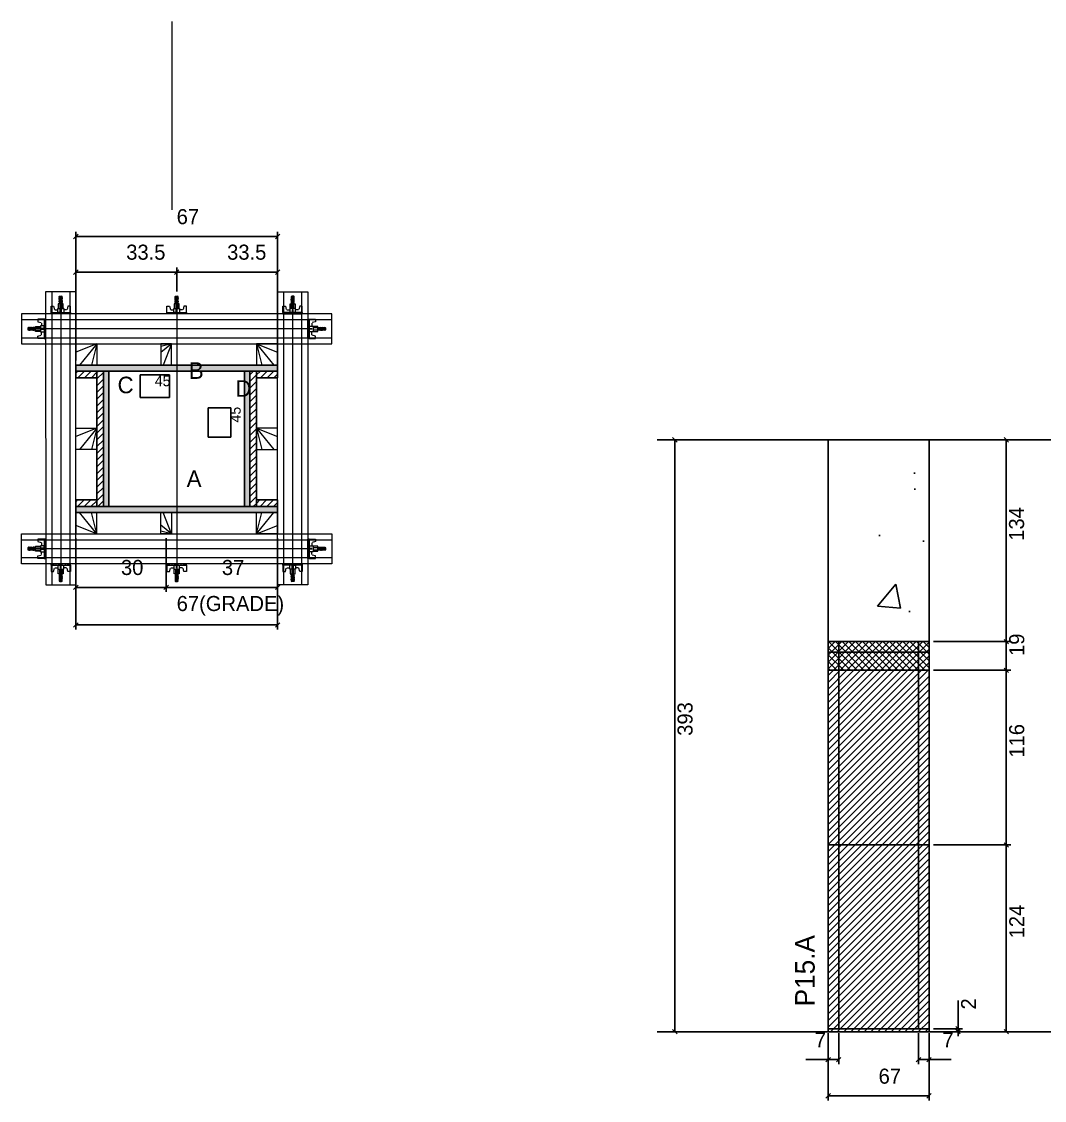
# Model space of a CAD drawing. Header units: metres. Extents: x 6321 to 7645, y 10912 to 11628.
# Drawn here: x 6321 to 7000, y 10912 to 11628 of the extents above; entities that cross this region are included whole.
import ezdxf

# ---------------------------------------------------------------- set-up
doc = ezdxf.new("R2010")
doc.units = ezdxf.units.M
for name, color, linetype in [('CHAPA', 7, 'Continuous'), ('COTA', 7, 'Continuous'), ('Hachura', 7, 'Continuous'), ('Madeira', 7, 'Continuous'), ('Nível', 7, 'Continuous'), ('Painéis', 7, 'Continuous'), ('Perfil Metálico', 7, 'Continuous'), ('SARR_2.2x7', 7, 'Continuous'), ('SARRAFO', 7, 'Continuous'), ('Texto Seção', 7, 'Continuous'), ('TEXTO_GERAL', 7, 'Continuous')]:
    doc.layers.add(name, color=color, linetype=linetype)

msp = doc.modelspace()

# ---------------------------------------------------------------- hatches: boundary and pattern name
at = {"layer": 'COTA'}
h = msp.add_hatch(dxfattribs=at)
h.set_pattern_fill('AR-CONC')
h.paths.add_polyline_path([(6856.24, 11350.23), (6856.24, 11216.23), (6923.24, 11216.23), (6923.24, 11350.23), (6856.24, 11350.23)])
at = {"layer": 'Hachura'}
h = msp.add_hatch(color=7, dxfattribs=at)
h.dxf.hatch_style = 1
h.paths.add_polyline_path([(6356.67, 11395.9), (6356.67, 11399.9), (6490.67, 11399.9), (6490.67, 11395.9), (6356.67, 11395.9)])
h = msp.add_hatch(color=7, dxfattribs=at)
h.dxf.hatch_style = 1
h.paths.add_polyline_path([(6356.67, 11395.9), (6356.67, 11399.9), (6490.67, 11399.9), (6490.67, 11395.9), (6356.67, 11395.9)])
h = msp.add_hatch(dxfattribs=at)
h.set_pattern_fill('ANSI31')
h.paths.add_polyline_path([(6370.67, 11395.9), (6370.67, 11391.5), (6356.67, 11391.5), (6356.67, 11395.9), (6370.67, 11395.9)])
h = msp.add_hatch(dxfattribs=at)
h.set_pattern_fill('ANSI31')
h.paths.add_polyline_path([(6370.66, 11305.9), (6375.06, 11305.9), (6375.07, 11395.9), (6370.67, 11395.9), (6370.66, 11305.9)])
h = msp.add_hatch(color=7, dxfattribs=at)
h.dxf.hatch_style = 1
h.paths.add_polyline_path([(6378.67, 11395.9), (6375.07, 11395.9), (6375.07, 11305.9), (6378.67, 11305.9), (6378.67, 11395.9)])
h = msp.add_hatch(color=7, dxfattribs=at)
h.dxf.hatch_style = 1
h.paths.add_polyline_path([(6378.67, 11395.9), (6375.07, 11395.9), (6375.07, 11305.9), (6378.67, 11305.9), (6378.67, 11395.9)])
h = msp.add_hatch(color=7, dxfattribs=at)
h.dxf.hatch_style = 1
h.paths.add_polyline_path([(6472.27, 11395.9), (6468.67, 11395.9), (6468.67, 11305.9), (6472.27, 11305.9), (6472.27, 11395.9)])
h = msp.add_hatch(color=7, dxfattribs=at)
h.dxf.hatch_style = 1
h.paths.add_polyline_path([(6472.27, 11395.9), (6468.67, 11395.9), (6468.67, 11305.9), (6472.27, 11305.9), (6472.27, 11395.9)])
h = msp.add_hatch(dxfattribs=at)
h.set_pattern_fill('ANSI31')
h.paths.add_polyline_path([(6476.67, 11305.9), (6472.27, 11305.9), (6472.27, 11395.9), (6476.67, 11395.9), (6476.67, 11305.9)])
h = msp.add_hatch(dxfattribs=at)
h.set_pattern_fill('ANSI31')
h.paths.add_polyline_path([(6476.67, 11395.9), (6476.67, 11391.5), (6490.67, 11391.5), (6490.67, 11395.9), (6476.67, 11395.9)])
h = msp.add_hatch(dxfattribs=at)
h.set_pattern_fill('ANSI31')
h.paths.add_polyline_path([(6370.67, 11305.9), (6370.67, 11310.3), (6356.67, 11310.3), (6356.67, 11305.9), (6370.67, 11305.9)])
h = msp.add_hatch(color=7, dxfattribs=at)
h.dxf.hatch_style = 1
h.paths.add_polyline_path([(6356.67, 11305.9), (6356.67, 11301.9), (6490.67, 11301.9), (6490.67, 11305.9), (6356.67, 11305.9)])
h = msp.add_hatch(color=7, dxfattribs=at)
h.dxf.hatch_style = 1
h.paths.add_polyline_path([(6356.67, 11305.9), (6356.67, 11301.9), (6490.67, 11301.9), (6490.67, 11305.9), (6356.67, 11305.9)])
h = msp.add_hatch(dxfattribs=at)
h.set_pattern_fill('ANSI31')
h.paths.add_polyline_path([(6476.67, 11305.9), (6476.67, 11310.3), (6490.67, 11310.3), (6490.67, 11305.9), (6476.67, 11305.9)])
h = msp.add_hatch(dxfattribs=at)
h.set_pattern_fill('ANSI37')
h.paths.add_polyline_path([(6923.24, 11216.23), (6856.24, 11216.23), (6856.24, 11197.23), (6923.24, 11197.23), (6923.24, 11216.23)])
h = msp.add_hatch(dxfattribs=at)
h.set_pattern_fill('ANSI31')
h.paths.add_polyline_path([(6923.24, 10957.23), (6923.24, 11197.23), (6856.24, 11197.23), (6856.24, 10957.23), (6923.24, 10957.23)])

# ---------------------------------------------------------------- linework, layer by layer
at = {"layer": 'CHAPA', "color": 1, "lineweight": 25}
for points in [[(6356.67, 11395.9), (6356.67, 11399.9), (6490.67, 11399.9), (6490.67, 11395.9)], [(6356.67, 11395.9), (6356.67, 11399.9), (6490.67, 11399.9), (6490.67, 11395.9)], [(6378.67, 11395.9), (6375.07, 11395.9), (6375.07, 11305.9), (6378.67, 11305.9)], [(6378.67, 11395.9), (6375.07, 11395.9), (6375.07, 11305.9), (6378.67, 11305.9)], [(6472.27, 11395.9), (6468.67, 11395.9), (6468.67, 11305.9), (6472.27, 11305.9)], [(6472.27, 11395.9), (6468.67, 11395.9), (6468.67, 11305.9), (6472.27, 11305.9)], [(6356.67, 11305.9), (6356.67, 11301.9), (6490.67, 11301.9), (6490.67, 11305.9)], [(6356.67, 11305.9), (6356.67, 11301.9), (6490.67, 11301.9), (6490.67, 11305.9)]]:
    msp.add_lwpolyline(points, close=True, dxfattribs=at)
at = {"layer": 'COTA', "color": 0, "lineweight": 25}
for p, q in [((6358.17, 11486.8), (6355.17, 11483.8)), ((6489.17, 11483.8), (6492.17, 11486.8)), ((6358.17, 11463.12), (6355.17, 11460.12)), ((6425.17, 11463.12), (6422.17, 11460.12)), ((6422.17, 11460.12), (6425.17, 11463.12)), ((6489.17, 11460.12), (6492.17, 11463.12)), ((6755.96, 11348.73), (6752.96, 11351.73)), ((6976.05, 11348.73), (6973.05, 11351.73)), ((6358.19, 11253.77), (6355.19, 11250.77)), ((6415.19, 11250.77), (6418.19, 11253.77)), ((6418.19, 11253.77), (6415.19, 11250.77)), ((6489.19, 11250.77), (6492.19, 11253.77)), ((6358.17, 11228.84), (6355.17, 11225.84)), ((6489.17, 11225.84), (6492.17, 11228.84)), ((6976.05, 11214.73), (6973.05, 11217.73)), ((6973.05, 11217.73), (6976.05, 11214.73)), ((6973.05, 11198.73), (6976.05, 11195.73)), ((6976.05, 11195.73), (6973.05, 11198.73)), ((6976.05, 11079.73), (6973.05, 11082.73)), ((6973.05, 11082.73), (6976.05, 11079.73)), ((6940.99, 10960.73), (6943.99, 10957.73)), ((6752.96, 10958.73), (6755.96, 10955.73)), ((6943.99, 10955.73), (6940.99, 10958.73)), ((6973.05, 10958.73), (6976.05, 10955.73)), ((6857.74, 10940.22), (6854.74, 10937.22)), ((6861.74, 10937.22), (6864.74, 10940.22)), ((6917.74, 10940.22), (6914.74, 10937.22)), ((6921.74, 10937.22), (6924.74, 10940.22)), ((6857.74, 10916.12), (6854.74, 10913.12)), ((6921.74, 10913.12), (6924.74, 10916.12))]:
    msp.add_line(p, q, dxfattribs=at)
at = {"layer": 'COTA', "color": 241, "lineweight": 25}
for p, q in [((6356.67, 11402.9), (6356.67, 11488.3)), ((6490.67, 11485.3), (6356.67, 11485.3)), ((6490.67, 11402.9), (6490.67, 11488.3)), ((6356.67, 11436.9), (6356.67, 11464.62)), ((6356.67, 11461.62), (6423.67, 11461.62)), ((6423.67, 11448.7), (6423.67, 11464.62)), ((6423.67, 11448.7), (6423.67, 11464.62)), ((6490.67, 11461.62), (6423.67, 11461.62)), ((6490.67, 11436.9), (6490.67, 11464.62)), ((6923.24, 11350.23), (6856.24, 11350.23)), ((6856.24, 11216.23), (6856.24, 11350.23)), ((6923.24, 11216.23), (6923.24, 11350.23)), ((6356.67, 11284.9), (6356.67, 11224.34)), ((6356.69, 11284.89), (6356.69, 11249.27)), ((6416.69, 11284.89), (6416.69, 11249.27)), ((6416.69, 11284.89), (6416.69, 11249.27)), ((6490.67, 11284.9), (6490.67, 11224.34)), ((6490.69, 11284.89), (6490.69, 11249.27)), ((6356.69, 11252.27), (6416.69, 11252.27)), ((6416.69, 11252.27), (6490.69, 11252.27)), ((6490.67, 11227.34), (6356.67, 11227.34))]:
    msp.add_line(p, q, dxfattribs=at)
at = {"layer": 'COTA', "color": 180, "lineweight": 25}
for p, q in [((6418.79, 11393.35), (6399.45, 11393.35)), ((6399.45, 11393.35), (6399.45, 11378.35)), ((6418.79, 11378.35), (6418.79, 11393.35)), ((6399.45, 11378.35), (6418.79, 11378.35)), ((6459.67, 11371.41), (6444.67, 11371.41)), ((6444.67, 11371.41), (6444.67, 11352.08)), ((6459.67, 11352.08), (6459.67, 11371.41)), ((6444.67, 11352.08), (6459.67, 11352.08))]:
    msp.add_line(p, q, dxfattribs=at)
at = {"layer": 'COTA', "color": 4, "lineweight": 25}
for p, q in [((6745.61, 11350.23), (6757.46, 11350.23)), ((6754.46, 10957.23), (6754.46, 11350.23)), ((6926.24, 11350.23), (6977.55, 11350.23)), ((6974.55, 11216.23), (6974.55, 11350.23)), ((6926.24, 11216.23), (6977.55, 11216.23)), ((6926.24, 11216.23), (6977.55, 11216.23)), ((6974.55, 11197.23), (6974.55, 11216.23)), ((6926.24, 11197.23), (6977.55, 11197.23)), ((6926.24, 11197.23), (6977.55, 11197.23)), ((6974.55, 11081.23), (6974.55, 11197.23)), ((6926.24, 11081.23), (6977.55, 11081.23)), ((6926.24, 11081.23), (6977.55, 11081.23)), ((6974.55, 10957.23), (6974.55, 11081.23)), ((6942.49, 10959.23), (6942.49, 10978.04)), ((6745.61, 10957.23), (6757.46, 10957.23)), ((6856.24, 10956.23), (6856.24, 10911.62)), ((6856.24, 10954.23), (6856.24, 10935.72)), ((6863.24, 10956.23), (6863.24, 10935.72)), ((6916.24, 10956.23), (6916.24, 10935.72)), ((6923.24, 10956.23), (6923.24, 10911.62)), ((6923.24, 10954.23), (6923.24, 10935.72)), ((6926.24, 10959.23), (6945.49, 10959.23)), ((6926.24, 10957.23), (6945.49, 10957.23)), ((6926.24, 10957.23), (6977.55, 10957.23)), ((6942.49, 10957.23), (6942.49, 10959.23)), ((6942.49, 10957.23), (6942.49, 10954.23)), ((6856.24, 10938.72), (6841.5, 10938.72)), ((6863.24, 10938.72), (6856.24, 10938.72)), ((6916.24, 10938.72), (6923.24, 10938.72)), ((6923.24, 10938.72), (6937.97, 10938.72)), ((6923.24, 10914.62), (6856.24, 10914.62))]:
    msp.add_line(p, q, dxfattribs=at)
at = {"layer": 'Hachura', "color": 0, "lineweight": 9}
for p, q in [((6348.38, 11440.6), (6345.03, 11440.6)), ((6345.03, 11440.6), (6345.03, 11437.38)), ((6348.38, 11440.53), (6345.03, 11440.53)), ((6347.71, 11443.65), (6345.57, 11444.72)), ((6347.71, 11442.49), (6345.57, 11443.56)), ((6347.71, 11441.33), (6345.57, 11442.4)), ((6346.84, 11440.6), (6345.57, 11441.24)), ((6345.6, 11444.96), (6347.77, 11443.88)), ((6345.6, 11443.8), (6347.77, 11442.72)), ((6345.6, 11442.64), (6347.77, 11441.55)), ((6345.67, 11445.37), (6346, 11445.7)), ((6345.67, 11445.05), (6345.67, 11445.37)), ((6347.61, 11445.37), (6345.67, 11445.37)), ((6345.67, 11445.05), (6347.61, 11444.08)), ((6345.67, 11445.05), (6347.61, 11444.08)), ((6345.67, 11443.89), (6345.67, 11444.54)), ((6347.61, 11443.57), (6345.67, 11444.54)), ((6345.67, 11443.89), (6347.61, 11442.92)), ((6345.67, 11442.73), (6345.67, 11443.38)), ((6347.61, 11442.41), (6345.67, 11443.38)), ((6345.67, 11443.16), (6345.67, 11443.38)), ((6345.67, 11442.73), (6347.61, 11441.76)), ((6345.67, 11441.57), (6345.67, 11442.21)), ((6347.61, 11441.25), (6345.67, 11442.21)), ((6345.67, 11441.57), (6347.61, 11440.6)), ((6346.58, 11440.6), (6345.67, 11441.05)), ((6345.67, 11440.6), (6345.67, 11441.05)), ((6346, 11445.7), (6347.29, 11445.7)), ((6346.06, 11440.6), (6346.06, 11437.38)), ((6347.61, 11444.73), (6346.32, 11445.37)), ((6347.71, 11444.81), (6346.58, 11445.37)), ((6347.09, 11445.37), (6347.77, 11445.04)), ((6347.61, 11445.37), (6347.29, 11445.7)), ((6347.35, 11445.37), (6347.61, 11445.25)), ((6347.61, 11444.73), (6347.61, 11444.08)), ((6347.61, 11442.92), (6347.61, 11443.57)), ((6347.61, 11442.2), (6347.61, 11442.41)), ((6347.61, 11442.2), (6347.61, 11441.76)), ((6347.61, 11441.25), (6347.61, 11440.6)), ((6347.61, 11440.6), (6347.61, 11437.38)), ((6348.38, 11437.38), (6348.38, 11440.6)), ((6425.35, 11440.61), (6421.99, 11440.61)), ((6421.99, 11440.61), (6421.99, 11437.38)), ((6425.35, 11440.54), (6421.99, 11440.54)), ((6424.67, 11443.65), (6422.53, 11444.72)), ((6424.67, 11442.49), (6422.53, 11443.56)), ((6424.67, 11441.33), (6422.53, 11442.4)), ((6423.8, 11440.61), (6422.53, 11441.24)), ((6422.57, 11444.96), (6424.73, 11443.88)), ((6422.57, 11443.8), (6424.73, 11442.72)), ((6422.57, 11442.64), (6424.73, 11441.56)), ((6422.64, 11445.38), (6422.96, 11445.7)), ((6422.64, 11445.05), (6422.64, 11445.38)), ((6424.57, 11445.38), (6422.64, 11445.38)), ((6422.64, 11445.05), (6424.57, 11444.09)), ((6422.64, 11445.05), (6424.57, 11444.09)), ((6422.64, 11443.89), (6422.64, 11444.54)), ((6424.57, 11443.57), (6422.64, 11444.54)), ((6422.64, 11443.89), (6424.57, 11442.93)), ((6422.64, 11442.73), (6422.64, 11443.38)), ((6424.57, 11442.41), (6422.64, 11443.38)), ((6422.64, 11443.17), (6422.64, 11443.38)), ((6422.64, 11442.73), (6424.57, 11441.77)), ((6422.64, 11441.57), (6422.64, 11442.22)), ((6424.57, 11441.25), (6422.64, 11442.22)), ((6422.64, 11441.57), (6424.57, 11440.61)), ((6423.54, 11440.61), (6422.64, 11441.06)), ((6422.64, 11440.61), (6422.64, 11441.06)), ((6422.96, 11445.7), (6424.25, 11445.7)), ((6423.03, 11440.61), (6423.03, 11437.38)), ((6424.57, 11444.73), (6423.28, 11445.38)), ((6424.67, 11444.81), (6423.54, 11445.38)), ((6424.06, 11445.38), (6424.73, 11445.04)), ((6424.57, 11445.38), (6424.25, 11445.7)), ((6424.32, 11445.38), (6424.57, 11445.25)), ((6424.57, 11444.73), (6424.57, 11444.09)), ((6424.57, 11442.93), (6424.57, 11443.57)), ((6424.57, 11442.2), (6424.57, 11442.41)), ((6424.57, 11442.2), (6424.57, 11441.77)), ((6424.57, 11441.25), (6424.57, 11440.61)), ((6424.57, 11440.61), (6424.57, 11437.38)), ((6425.35, 11437.38), (6425.35, 11440.61)), ((6498.96, 11440.6), (6502.32, 11440.6)), ((6498.96, 11437.38), (6498.96, 11440.6)), ((6498.96, 11440.53), (6502.32, 11440.53)), ((6500.25, 11445.37), (6499.58, 11445.04)), ((6501.74, 11444.96), (6499.58, 11443.88)), ((6501.74, 11443.8), (6499.58, 11442.72)), ((6501.74, 11442.64), (6499.58, 11441.55)), ((6499.64, 11444.81), (6500.77, 11445.37)), ((6499.64, 11443.65), (6501.78, 11444.72)), ((6499.64, 11442.49), (6501.78, 11443.56)), ((6499.64, 11441.33), (6501.78, 11442.4)), ((6499.74, 11445.37), (6500.06, 11445.7)), ((6499.99, 11445.37), (6499.74, 11445.25)), ((6499.74, 11444.73), (6501.03, 11445.37)), ((6499.74, 11445.37), (6501.67, 11445.37)), ((6501.67, 11445.05), (6499.74, 11444.08)), ((6501.67, 11445.05), (6499.74, 11444.08)), ((6499.74, 11444.73), (6499.74, 11444.08)), ((6499.74, 11443.57), (6501.67, 11444.54)), ((6501.67, 11443.89), (6499.74, 11442.92)), ((6499.74, 11442.92), (6499.74, 11443.57)), ((6499.74, 11442.41), (6501.67, 11443.38)), ((6501.67, 11442.73), (6499.74, 11441.76)), ((6499.74, 11442.2), (6499.74, 11442.41)), ((6499.74, 11441.25), (6501.67, 11442.21)), ((6499.74, 11442.2), (6499.74, 11441.76)), ((6501.67, 11441.57), (6499.74, 11440.6)), ((6499.74, 11441.25), (6499.74, 11440.6)), ((6499.74, 11440.6), (6499.74, 11437.38)), ((6501.35, 11445.7), (6500.06, 11445.7)), ((6500.51, 11440.6), (6501.78, 11441.24)), ((6500.77, 11440.6), (6501.67, 11441.05)), ((6501.28, 11440.6), (6501.28, 11437.38)), ((6501.67, 11445.37), (6501.35, 11445.7)), ((6501.67, 11445.05), (6501.67, 11445.37)), ((6501.67, 11443.89), (6501.67, 11444.54)), ((6501.67, 11442.73), (6501.67, 11443.38)), ((6501.67, 11443.16), (6501.67, 11443.38)), ((6501.67, 11441.57), (6501.67, 11442.21)), ((6501.67, 11440.6), (6501.67, 11441.05)), ((6502.32, 11440.6), (6502.32, 11437.38)), ((6340.26, 11439.05), (6341.93, 11439.05)), ((6340.26, 11433.89), (6340.26, 11439.03)), ((6340.26, 11434.8), (6353.16, 11434.8)), ((6340.26, 11434.8), (6345.42, 11434.8)), ((6353.16, 11433.89), (6340.26, 11433.89)), ((6340.4, 11434.82), (6340.4, 11433.89)), ((6340.61, 11434.82), (6340.61, 11433.89)), ((6340.95, 11434.82), (6340.95, 11433.89)), ((6341.41, 11434.82), (6341.41, 11433.89)), ((6341.93, 11439.05), (6342.52, 11436.84)), ((6342.25, 11434.82), (6342.25, 11433.89)), ((6342.83, 11436.6), (6344.77, 11436.6)), ((6343.67, 11434.82), (6343.67, 11433.89)), ((6352.2, 11433.89), (6344.39, 11433.89)), ((6344.77, 11437.38), (6348.64, 11437.38)), ((6344.77, 11434.8), (6344.77, 11437.38)), ((6346.71, 11434.8), (6344.77, 11434.8)), ((6345.42, 11434.8), (6346.06, 11434.8)), ((6345.75, 11434.48), (6345.75, 11434.69)), ((6345.75, 11434.04), (6345.75, 11434.48)), ((6346.39, 11434.8), (6346.39, 11436.8)), ((6346.7, 11434.8), (6346.7, 11433.89)), ((6346.91, 11436.8), (6346.91, 11434.8)), ((6347.68, 11434.67), (6347.68, 11434.24)), ((6348.64, 11437.38), (6348.38, 11437.38)), ((6348.64, 11437.38), (6348.38, 11437.38)), ((6348.64, 11437.38), (6348.64, 11434.8)), ((6350.59, 11436.6), (6348.64, 11436.6)), ((6349.73, 11434.82), (6349.73, 11433.89)), ((6351.48, 11439.05), (6350.9, 11436.84)), ((6351.16, 11434.82), (6351.16, 11433.89)), ((6353.16, 11439.05), (6351.48, 11439.05)), ((6352.01, 11434.82), (6352.01, 11433.89)), ((6352.47, 11434.82), (6352.47, 11433.89)), ((6352.81, 11434.82), (6352.81, 11433.89)), ((6353.02, 11434.82), (6353.02, 11433.89)), ((6353.16, 11434.8), (6353.16, 11439.05)), ((6353.16, 11434.8), (6353.16, 11433.89)), ((6417.22, 11439.06), (6418.9, 11439.06)), ((6417.22, 11434.8), (6430.12, 11434.8)), ((6417.22, 11434.8), (6422.38, 11434.8)), ((6417.23, 11433.9), (6417.23, 11439.03)), ((6430.12, 11433.9), (6417.23, 11433.9)), ((6417.36, 11434.82), (6417.36, 11433.89)), ((6417.57, 11434.82), (6417.57, 11433.89)), ((6417.91, 11434.82), (6417.91, 11433.89)), ((6418.37, 11434.82), (6418.37, 11433.89)), ((6418.9, 11439.06), (6419.48, 11436.85)), ((6419.22, 11434.82), (6419.22, 11433.89)), ((6419.79, 11436.61), (6421.74, 11436.61)), ((6420.63, 11434.82), (6420.63, 11433.89)), ((6429.17, 11433.9), (6421.35, 11433.9)), ((6421.74, 11437.38), (6425.61, 11437.38)), ((6421.74, 11434.8), (6421.74, 11437.38)), ((6423.67, 11434.8), (6421.74, 11434.8)), ((6422.38, 11434.8), (6423.03, 11434.8)), ((6422.71, 11434.48), (6422.71, 11434.69)), ((6422.71, 11434.05), (6422.71, 11434.48)), ((6423.36, 11434.8), (6423.36, 11436.8)), ((6423.67, 11434.8), (6423.67, 11433.9)), ((6423.87, 11436.8), (6423.87, 11434.8)), ((6424.65, 11434.67), (6424.65, 11434.24)), ((6425.61, 11437.38), (6425.35, 11437.38)), ((6425.61, 11437.38), (6425.35, 11437.38)), ((6427.55, 11436.61), (6425.6, 11436.61)), ((6425.61, 11437.38), (6425.61, 11434.8)), ((6426.7, 11434.82), (6426.7, 11433.9)), ((6428.44, 11439.06), (6427.86, 11436.85)), ((6428.13, 11434.82), (6428.13, 11433.89)), ((6430.12, 11439.06), (6428.44, 11439.06)), ((6428.97, 11434.82), (6428.97, 11433.89)), ((6429.44, 11434.82), (6429.44, 11433.89)), ((6429.77, 11434.82), (6429.77, 11433.89)), ((6429.98, 11434.82), (6429.98, 11433.89)), ((6430.12, 11434.8), (6430.12, 11439.06)), ((6430.12, 11434.8), (6430.12, 11433.9)), ((6494.19, 11434.8), (6494.19, 11439.05)), ((6494.19, 11439.05), (6495.87, 11439.05)), ((6507.09, 11434.8), (6494.19, 11434.8)), ((6494.19, 11434.8), (6494.19, 11433.89)), ((6494.19, 11433.89), (6507.08, 11433.89)), ((6494.33, 11434.82), (6494.33, 11433.89)), ((6494.54, 11434.82), (6494.54, 11433.89)), ((6494.87, 11434.82), (6494.87, 11433.89)), ((6495.14, 11433.89), (6502.96, 11433.89)), ((6495.34, 11434.82), (6495.34, 11433.89)), ((6495.87, 11439.05), (6496.45, 11436.84)), ((6496.18, 11434.82), (6496.18, 11433.89)), ((6496.76, 11436.6), (6498.71, 11436.6)), ((6497.61, 11434.82), (6497.61, 11433.89)), ((6502.57, 11437.38), (6498.7, 11437.38)), ((6498.7, 11437.38), (6498.7, 11434.8)), ((6498.7, 11437.38), (6498.96, 11437.38)), ((6498.7, 11437.38), (6498.96, 11437.38)), ((6499.66, 11434.67), (6499.66, 11434.24)), ((6500.43, 11436.8), (6500.43, 11434.8)), ((6500.64, 11434.8), (6502.57, 11434.8)), ((6500.64, 11434.8), (6500.64, 11433.89)), ((6500.95, 11434.8), (6500.95, 11436.8)), ((6501.93, 11434.8), (6501.28, 11434.8)), ((6501.6, 11434.48), (6501.6, 11434.69)), ((6501.6, 11434.04), (6501.6, 11434.48)), ((6507.09, 11434.8), (6501.93, 11434.8)), ((6502.57, 11434.8), (6502.57, 11437.38)), ((6504.52, 11436.6), (6502.57, 11436.6)), ((6503.68, 11434.82), (6503.68, 11433.89)), ((6505.41, 11439.05), (6504.83, 11436.84)), ((6505.09, 11434.82), (6505.09, 11433.89)), ((6507.09, 11439.05), (6505.41, 11439.05)), ((6505.94, 11434.82), (6505.94, 11433.89)), ((6506.4, 11434.82), (6506.4, 11433.89)), ((6506.74, 11434.82), (6506.74, 11433.89)), ((6506.95, 11434.82), (6506.95, 11433.89)), ((6507.08, 11433.89), (6507.08, 11439.03)), ((6329.94, 11422.21), (6329.94, 11425.57)), ((6329.94, 11425.57), (6333.17, 11425.57)), ((6330.01, 11422.21), (6330.01, 11425.57)), ((6331.49, 11430.34), (6331.49, 11428.66)), ((6331.49, 11428.66), (6333.7, 11428.08)), ((6336.65, 11430.34), (6331.51, 11430.34)), ((6333.17, 11425.83), (6333.17, 11421.96)), ((6335.75, 11425.83), (6333.17, 11425.83)), ((6333.94, 11427.77), (6333.94, 11425.83)), ((6335.73, 11430.2), (6336.65, 11430.2)), ((6335.73, 11429.99), (6336.65, 11429.99)), ((6335.73, 11429.65), (6336.65, 11429.65)), ((6335.73, 11429.19), (6336.65, 11429.19)), ((6335.73, 11428.35), (6336.65, 11428.35)), ((6335.73, 11426.93), (6336.65, 11426.93)), ((6335.75, 11430.34), (6335.75, 11417.44)), ((6335.75, 11430.34), (6335.75, 11425.18)), ((6335.75, 11423.89), (6335.75, 11425.83)), ((6336.65, 11417.44), (6336.65, 11430.34)), ((6336.65, 11418.39), (6336.65, 11426.21)), ((6511.62, 11430.2), (6510.69, 11430.2)), ((6511.62, 11429.99), (6510.69, 11429.99)), ((6511.62, 11429.65), (6510.69, 11429.65)), ((6511.62, 11429.19), (6510.69, 11429.19)), ((6511.62, 11428.34), (6510.69, 11428.34)), ((6511.62, 11426.93), (6510.69, 11426.93)), ((6510.7, 11417.44), (6510.7, 11430.33)), ((6510.7, 11430.33), (6515.83, 11430.33)), ((6510.7, 11418.39), (6510.7, 11426.21)), ((6511.6, 11430.34), (6511.6, 11417.44)), ((6511.6, 11430.34), (6511.6, 11425.18)), ((6511.6, 11423.89), (6511.6, 11425.82)), ((6511.6, 11425.82), (6514.18, 11425.82)), ((6513.41, 11427.77), (6513.41, 11425.82)), ((6515.86, 11428.66), (6513.65, 11428.08)), ((6514.18, 11425.82), (6514.18, 11421.95)), ((6517.4, 11425.57), (6514.18, 11425.57)), ((6515.86, 11430.34), (6515.86, 11428.66)), ((6517.34, 11422.21), (6517.34, 11425.57)), ((6517.4, 11422.21), (6517.4, 11425.57)), ((6325.17, 11424.92), (6324.85, 11424.6)), ((6324.85, 11424.6), (6324.85, 11423.31)), ((6325.17, 11422.99), (6324.85, 11423.31)), ((6325.49, 11424.92), (6325.17, 11424.92)), ((6325.17, 11422.99), (6325.17, 11424.92)), ((6325.81, 11422.99), (6325.17, 11424.28)), ((6325.73, 11422.89), (6325.17, 11424.02)), ((6325.17, 11423.5), (6325.51, 11422.83)), ((6325.17, 11423.25), (6325.3, 11422.99)), ((6325.49, 11424.92), (6326.46, 11422.99)), ((6325.49, 11424.92), (6326.46, 11422.99)), ((6325.58, 11425), (6326.67, 11422.83)), ((6325.81, 11422.99), (6326.46, 11422.99)), ((6326.89, 11422.89), (6325.82, 11425.03)), ((6326.65, 11424.92), (6326.01, 11424.92)), ((6326.97, 11422.99), (6326.01, 11424.92)), ((6326.65, 11424.92), (6327.62, 11422.99)), ((6326.74, 11425), (6327.83, 11422.83)), ((6327.62, 11422.99), (6326.97, 11422.99)), ((6328.06, 11422.89), (6326.99, 11425.03)), ((6327.81, 11424.92), (6327.17, 11424.92)), ((6328.13, 11422.99), (6327.17, 11424.92)), ((6327.38, 11424.92), (6327.17, 11424.92)), ((6327.81, 11424.92), (6328.78, 11422.99)), ((6327.91, 11425), (6328.99, 11422.83)), ((6328.35, 11422.99), (6328.13, 11422.99)), ((6329.22, 11422.89), (6328.15, 11425.03)), ((6328.97, 11424.92), (6328.33, 11424.92)), ((6329.3, 11422.99), (6328.33, 11424.92)), ((6328.35, 11422.99), (6328.78, 11422.99)), ((6328.97, 11424.92), (6329.94, 11422.99)), ((6329.3, 11422.99), (6329.94, 11422.99)), ((6329.94, 11423.76), (6329.31, 11425.03)), ((6329.94, 11424.02), (6329.49, 11424.92)), ((6329.94, 11424.92), (6329.49, 11424.92)), ((6329.94, 11424.54), (6333.17, 11424.54)), ((6329.94, 11422.99), (6333.17, 11422.99)), ((6333.17, 11422.21), (6329.94, 11422.21)), ((6331.49, 11419.12), (6333.7, 11419.7)), ((6331.49, 11417.44), (6331.49, 11419.12)), ((6333.17, 11421.96), (6333.17, 11422.21)), ((6333.17, 11421.96), (6333.17, 11422.21)), ((6333.17, 11421.96), (6335.75, 11421.96)), ((6335.75, 11424.2), (6333.75, 11424.2)), ((6333.75, 11423.69), (6335.75, 11423.69)), ((6333.94, 11420.01), (6333.94, 11421.96)), ((6335.73, 11420.86), (6336.65, 11420.86)), ((6335.73, 11419.43), (6336.65, 11419.43)), ((6335.73, 11418.59), (6336.65, 11418.59)), ((6335.75, 11425.18), (6335.75, 11424.54)), ((6335.75, 11423.9), (6336.65, 11423.9)), ((6336.06, 11424.85), (6335.85, 11424.85)), ((6335.87, 11422.92), (6336.3, 11422.92)), ((6336.5, 11424.85), (6336.06, 11424.85)), ((6511.62, 11419.43), (6510.69, 11419.43)), ((6511.62, 11418.59), (6510.69, 11418.59)), ((6511.6, 11423.89), (6510.7, 11423.89)), ((6511.62, 11420.86), (6510.7, 11420.86)), ((6510.85, 11424.85), (6511.28, 11424.85)), ((6511.47, 11422.91), (6511.04, 11422.91)), ((6511.28, 11424.85), (6511.49, 11424.85)), ((6511.6, 11425.18), (6511.6, 11424.53)), ((6511.6, 11424.2), (6513.6, 11424.2)), ((6513.6, 11423.68), (6511.6, 11423.68)), ((6514.18, 11421.95), (6511.6, 11421.95)), ((6513.41, 11420.01), (6513.41, 11421.96)), ((6515.86, 11419.12), (6513.65, 11419.7)), ((6517.4, 11424.53), (6514.18, 11424.53)), ((6517.4, 11422.99), (6514.18, 11422.99)), ((6514.18, 11422.21), (6517.4, 11422.21)), ((6514.18, 11421.95), (6514.18, 11422.21)), ((6514.18, 11421.95), (6514.18, 11422.21)), ((6515.86, 11417.44), (6515.86, 11419.12)), ((6517.4, 11423.76), (6518.04, 11425.03)), ((6518.37, 11424.92), (6517.4, 11422.99)), ((6517.4, 11424.02), (6517.86, 11424.92)), ((6517.4, 11424.92), (6517.86, 11424.92)), ((6518.05, 11422.99), (6517.4, 11422.99)), ((6518.05, 11422.99), (6519.02, 11424.92)), ((6518.13, 11422.89), (6519.2, 11425.03)), ((6519.44, 11424.99), (6518.36, 11422.83)), ((6518.37, 11424.92), (6519.02, 11424.92)), ((6519.53, 11424.92), (6518.57, 11422.99)), ((6519, 11422.99), (6518.57, 11422.99)), ((6519, 11422.99), (6519.21, 11422.99)), ((6519.21, 11422.99), (6520.18, 11424.92)), ((6519.29, 11422.89), (6520.36, 11425.03)), ((6520.6, 11424.99), (6519.52, 11422.83)), ((6519.53, 11424.92), (6520.18, 11424.92)), ((6520.69, 11424.92), (6519.73, 11422.99)), ((6519.73, 11422.99), (6520.37, 11422.99)), ((6519.97, 11424.92), (6520.18, 11424.92)), ((6520.37, 11422.99), (6521.34, 11424.92)), ((6520.45, 11422.89), (6521.52, 11425.03)), ((6521.76, 11424.99), (6520.68, 11422.83)), ((6520.69, 11424.92), (6521.34, 11424.92)), ((6521.85, 11424.92), (6520.89, 11422.99)), ((6521.85, 11424.92), (6520.89, 11422.99)), ((6521.53, 11422.99), (6520.89, 11422.99)), ((6521.53, 11422.99), (6522.18, 11424.28)), ((6521.61, 11422.89), (6522.18, 11424.02)), ((6522.18, 11423.5), (6521.84, 11422.83)), ((6521.85, 11424.92), (6522.18, 11424.92)), ((6522.18, 11423.24), (6522.05, 11422.99)), ((6522.17, 11424.92), (6522.5, 11424.6)), ((6522.17, 11422.99), (6522.17, 11424.92)), ((6522.17, 11422.99), (6522.5, 11423.31)), ((6522.5, 11424.6), (6522.5, 11423.31)), ((6335.75, 11417.44), (6331.49, 11417.44)), ((6335.73, 11418.13), (6336.65, 11418.13)), ((6335.73, 11417.79), (6336.65, 11417.79)), ((6335.73, 11417.58), (6336.65, 11417.58)), ((6335.75, 11417.44), (6336.65, 11417.44)), ((6511.62, 11418.12), (6510.69, 11418.12)), ((6511.62, 11417.79), (6510.69, 11417.79)), ((6511.62, 11417.58), (6510.69, 11417.58)), ((6511.6, 11417.44), (6510.7, 11417.44)), ((6511.6, 11417.44), (6515.86, 11417.44)), ((6331.49, 11284.34), (6331.49, 11282.66)), ((6331.49, 11282.66), (6333.7, 11282.08)), ((6336.65, 11284.34), (6331.51, 11284.34)), ((6335.73, 11284.2), (6336.65, 11284.2)), ((6335.73, 11283.99), (6336.65, 11283.99)), ((6335.73, 11283.65), (6336.65, 11283.65)), ((6335.73, 11283.19), (6336.65, 11283.19)), ((6335.73, 11282.35), (6336.65, 11282.35)), ((6335.75, 11284.34), (6335.75, 11271.44)), ((6335.75, 11284.34), (6335.75, 11279.18)), ((6336.65, 11271.44), (6336.65, 11284.34)), ((6511.62, 11284.2), (6510.69, 11284.2)), ((6511.62, 11283.99), (6510.69, 11283.99)), ((6511.62, 11283.65), (6510.69, 11283.65)), ((6511.62, 11283.19), (6510.69, 11283.19)), ((6511.62, 11282.34), (6510.69, 11282.34)), ((6510.7, 11271.44), (6510.7, 11284.33)), ((6510.7, 11284.33), (6515.83, 11284.33)), ((6511.6, 11284.34), (6511.6, 11271.44)), ((6511.6, 11284.34), (6511.6, 11279.18)), ((6515.86, 11282.66), (6513.65, 11282.08)), ((6515.86, 11284.34), (6515.86, 11282.66)), ((6325.17, 11278.92), (6324.85, 11278.6)), ((6324.85, 11278.6), (6324.85, 11277.31)), ((6325.17, 11276.99), (6324.85, 11277.31)), ((6325.49, 11278.92), (6325.17, 11278.92)), ((6325.17, 11276.99), (6325.17, 11278.92)), ((6325.81, 11276.99), (6325.17, 11278.28)), ((6325.73, 11276.89), (6325.17, 11278.02)), ((6325.17, 11277.5), (6325.51, 11276.83)), ((6325.17, 11277.25), (6325.3, 11276.99)), ((6325.49, 11278.92), (6326.46, 11276.99)), ((6325.49, 11278.92), (6326.46, 11276.99)), ((6325.58, 11279), (6326.67, 11276.83)), ((6325.81, 11276.99), (6326.46, 11276.99)), ((6326.89, 11276.89), (6325.82, 11279.03)), ((6326.65, 11278.92), (6326.01, 11278.92)), ((6326.97, 11276.99), (6326.01, 11278.92)), ((6326.65, 11278.92), (6327.62, 11276.99)), ((6326.74, 11279), (6327.83, 11276.83)), ((6327.62, 11276.99), (6326.97, 11276.99)), ((6328.06, 11276.89), (6326.99, 11279.03)), ((6327.81, 11278.92), (6327.17, 11278.92)), ((6328.13, 11276.99), (6327.17, 11278.92)), ((6327.38, 11278.92), (6327.17, 11278.92)), ((6327.81, 11278.92), (6328.78, 11276.99)), ((6327.91, 11279), (6328.99, 11276.83)), ((6328.35, 11276.99), (6328.13, 11276.99)), ((6329.22, 11276.89), (6328.15, 11279.03)), ((6328.97, 11278.92), (6328.33, 11278.92)), ((6329.3, 11276.99), (6328.33, 11278.92)), ((6328.35, 11276.99), (6328.78, 11276.99)), ((6328.97, 11278.92), (6329.94, 11276.99)), ((6329.3, 11276.99), (6329.94, 11276.99)), ((6329.94, 11277.76), (6329.31, 11279.03)), ((6329.94, 11278.02), (6329.49, 11278.92)), ((6329.94, 11278.92), (6329.49, 11278.92)), ((6329.94, 11276.21), (6329.94, 11279.57)), ((6329.94, 11279.57), (6333.17, 11279.57)), ((6329.94, 11278.54), (6333.17, 11278.54)), ((6329.94, 11276.99), (6333.17, 11276.99)), ((6333.17, 11276.21), (6329.94, 11276.21)), ((6330.01, 11276.21), (6330.01, 11279.57)), ((6333.17, 11279.83), (6333.17, 11275.96)), ((6335.75, 11279.83), (6333.17, 11279.83)), ((6333.17, 11275.96), (6333.17, 11276.21)), ((6333.17, 11275.96), (6333.17, 11276.21)), ((6333.17, 11275.96), (6335.75, 11275.96)), ((6335.75, 11278.2), (6333.75, 11278.2)), ((6333.75, 11277.69), (6335.75, 11277.69)), ((6333.94, 11281.77), (6333.94, 11279.83)), ((6333.94, 11274.01), (6333.94, 11275.96)), ((6335.73, 11280.93), (6336.65, 11280.93)), ((6335.75, 11277.89), (6335.75, 11279.83)), ((6335.75, 11279.18), (6335.75, 11278.54)), ((6335.75, 11277.9), (6336.65, 11277.9)), ((6336.06, 11278.85), (6335.85, 11278.85)), ((6335.87, 11276.92), (6336.3, 11276.92)), ((6336.5, 11278.85), (6336.06, 11278.85)), ((6336.65, 11272.39), (6336.65, 11280.21)), ((6511.62, 11280.93), (6510.69, 11280.93)), ((6510.7, 11272.39), (6510.7, 11280.21)), ((6511.6, 11277.89), (6510.7, 11277.89)), ((6510.85, 11278.85), (6511.28, 11278.85)), ((6511.47, 11276.91), (6511.04, 11276.91)), ((6511.28, 11278.85), (6511.49, 11278.85)), ((6511.6, 11277.89), (6511.6, 11279.82)), ((6511.6, 11279.82), (6514.18, 11279.82)), ((6511.6, 11279.18), (6511.6, 11278.53)), ((6511.6, 11278.2), (6513.6, 11278.2)), ((6513.6, 11277.68), (6511.6, 11277.68)), ((6514.18, 11275.95), (6511.6, 11275.95)), ((6513.41, 11281.77), (6513.41, 11279.82)), ((6513.41, 11274.01), (6513.41, 11275.96)), ((6514.18, 11279.82), (6514.18, 11275.95)), ((6517.4, 11279.57), (6514.18, 11279.57)), ((6517.4, 11278.53), (6514.18, 11278.53)), ((6517.4, 11276.99), (6514.18, 11276.99)), ((6514.18, 11276.21), (6517.4, 11276.21)), ((6514.18, 11275.95), (6514.18, 11276.21)), ((6514.18, 11275.95), (6514.18, 11276.21)), ((6517.34, 11276.21), (6517.34, 11279.57)), ((6517.4, 11276.21), (6517.4, 11279.57)), ((6517.4, 11277.76), (6518.04, 11279.03)), ((6518.37, 11278.92), (6517.4, 11276.99)), ((6517.4, 11278.02), (6517.86, 11278.92)), ((6517.4, 11278.92), (6517.86, 11278.92)), ((6518.05, 11276.99), (6517.4, 11276.99)), ((6518.05, 11276.99), (6519.02, 11278.92)), ((6518.13, 11276.89), (6519.2, 11279.03)), ((6519.44, 11278.99), (6518.36, 11276.83)), ((6518.37, 11278.92), (6519.02, 11278.92)), ((6519.53, 11278.92), (6518.57, 11276.99)), ((6519, 11276.99), (6518.57, 11276.99)), ((6519, 11276.99), (6519.21, 11276.99)), ((6519.21, 11276.99), (6520.18, 11278.92)), ((6519.29, 11276.89), (6520.36, 11279.03)), ((6520.6, 11278.99), (6519.52, 11276.83)), ((6519.53, 11278.92), (6520.18, 11278.92)), ((6520.69, 11278.92), (6519.73, 11276.99)), ((6519.73, 11276.99), (6520.37, 11276.99)), ((6519.97, 11278.92), (6520.18, 11278.92)), ((6520.37, 11276.99), (6521.34, 11278.92)), ((6520.45, 11276.89), (6521.52, 11279.03)), ((6521.76, 11278.99), (6520.68, 11276.83)), ((6520.69, 11278.92), (6521.34, 11278.92)), ((6521.85, 11278.92), (6520.89, 11276.99)), ((6521.85, 11278.92), (6520.89, 11276.99)), ((6521.53, 11276.99), (6520.89, 11276.99)), ((6521.53, 11276.99), (6522.18, 11278.28)), ((6521.61, 11276.89), (6522.18, 11278.02)), ((6522.18, 11277.5), (6521.84, 11276.83)), ((6521.85, 11278.92), (6522.18, 11278.92)), ((6522.18, 11277.24), (6522.05, 11276.99)), ((6522.17, 11278.92), (6522.5, 11278.6)), ((6522.17, 11276.99), (6522.17, 11278.92)), ((6522.17, 11276.99), (6522.5, 11277.31)), ((6522.5, 11278.6), (6522.5, 11277.31)), ((6331.49, 11273.12), (6333.7, 11273.7)), ((6331.49, 11271.44), (6331.49, 11273.12)), ((6335.75, 11271.44), (6331.49, 11271.44)), ((6335.73, 11274.86), (6336.65, 11274.86)), ((6335.73, 11273.43), (6336.65, 11273.43)), ((6335.73, 11272.59), (6336.65, 11272.59)), ((6335.73, 11272.13), (6336.65, 11272.13)), ((6335.73, 11271.79), (6336.65, 11271.79)), ((6335.73, 11271.58), (6336.65, 11271.58)), ((6335.75, 11271.44), (6336.65, 11271.44)), ((6353.16, 11267.89), (6340.26, 11267.89)), ((6340.26, 11267.89), (6340.26, 11262.76)), ((6340.4, 11266.97), (6340.4, 11267.9)), ((6340.61, 11266.97), (6340.61, 11267.9)), ((6340.95, 11266.97), (6340.95, 11267.9)), ((6341.41, 11266.97), (6341.41, 11267.9)), ((6342.25, 11266.97), (6342.25, 11267.9)), ((6343.67, 11266.97), (6343.67, 11267.9)), ((6352.2, 11267.89), (6344.39, 11267.89)), ((6346.7, 11266.99), (6346.7, 11267.89)), ((6349.73, 11266.97), (6349.73, 11267.89)), ((6351.17, 11266.97), (6351.17, 11267.9)), ((6352.01, 11266.97), (6352.01, 11267.9)), ((6352.47, 11266.97), (6352.47, 11267.9)), ((6352.81, 11266.97), (6352.81, 11267.9)), ((6353.02, 11266.97), (6353.02, 11267.9)), ((6353.16, 11266.99), (6353.16, 11267.89)), ((6430.12, 11267.9), (6417.23, 11267.9)), ((6417.23, 11267.9), (6417.23, 11262.76)), ((6417.36, 11266.98), (6417.36, 11267.9)), ((6417.57, 11266.98), (6417.57, 11267.9)), ((6417.91, 11266.98), (6417.91, 11267.9)), ((6418.37, 11266.98), (6418.37, 11267.9)), ((6419.22, 11266.98), (6419.22, 11267.9)), ((6420.63, 11266.98), (6420.63, 11267.9)), ((6429.17, 11267.9), (6421.35, 11267.9)), ((6423.67, 11266.99), (6423.67, 11267.9)), ((6426.7, 11266.98), (6426.7, 11267.9)), ((6428.13, 11266.98), (6428.13, 11267.9)), ((6428.97, 11266.98), (6428.97, 11267.9)), ((6429.44, 11266.98), (6429.44, 11267.9)), ((6429.77, 11266.98), (6429.77, 11267.9)), ((6429.98, 11266.98), (6429.98, 11267.9)), ((6430.12, 11266.99), (6430.12, 11267.9)), ((6494.19, 11267.89), (6507.08, 11267.89)), ((6494.19, 11266.99), (6494.19, 11267.89)), ((6494.33, 11266.97), (6494.33, 11267.9)), ((6494.54, 11266.97), (6494.54, 11267.9)), ((6494.87, 11266.97), (6494.87, 11267.9)), ((6495.14, 11267.89), (6502.96, 11267.89)), ((6495.34, 11266.97), (6495.34, 11267.9)), ((6496.18, 11266.97), (6496.18, 11267.9)), ((6497.61, 11266.97), (6497.61, 11267.89)), ((6500.64, 11266.99), (6500.64, 11267.89)), ((6503.68, 11266.97), (6503.68, 11267.9)), ((6505.09, 11266.97), (6505.09, 11267.9)), ((6505.94, 11266.97), (6505.94, 11267.9)), ((6506.4, 11266.97), (6506.4, 11267.9)), ((6506.74, 11266.97), (6506.74, 11267.9)), ((6506.95, 11266.97), (6506.95, 11267.9)), ((6507.08, 11267.89), (6507.08, 11262.76)), ((6511.62, 11273.43), (6510.69, 11273.43)), ((6511.62, 11272.59), (6510.69, 11272.59)), ((6511.62, 11272.12), (6510.69, 11272.12)), ((6511.62, 11271.79), (6510.69, 11271.79)), ((6511.62, 11271.58), (6510.69, 11271.58)), ((6511.62, 11274.86), (6510.7, 11274.86)), ((6511.6, 11271.44), (6510.7, 11271.44)), ((6511.6, 11271.44), (6515.86, 11271.44)), ((6515.86, 11273.12), (6513.65, 11273.7)), ((6515.86, 11271.44), (6515.86, 11273.12)), ((6340.26, 11266.99), (6353.16, 11266.99)), ((6340.26, 11266.99), (6345.42, 11266.99)), ((6340.26, 11262.74), (6341.93, 11262.74)), ((6341.93, 11262.74), (6342.52, 11264.95)), ((6342.83, 11265.19), (6344.77, 11265.19)), ((6346.71, 11266.99), (6344.77, 11266.99)), ((6344.77, 11266.99), (6344.77, 11264.41)), ((6344.77, 11264.41), (6348.64, 11264.41)), ((6345.03, 11261.19), (6345.03, 11264.41)), ((6348.38, 11261.26), (6345.03, 11261.26)), ((6348.38, 11261.19), (6345.03, 11261.19)), ((6345.42, 11266.99), (6346.06, 11266.99)), ((6346.84, 11261.19), (6345.57, 11260.55)), ((6345.68, 11260.22), (6347.61, 11261.19)), ((6346.58, 11261.19), (6345.68, 11260.74)), ((6345.68, 11261.19), (6345.68, 11260.74)), ((6345.75, 11267.74), (6345.75, 11267.31)), ((6345.75, 11267.31), (6345.75, 11267.1)), ((6346.06, 11261.19), (6346.06, 11264.41)), ((6346.39, 11266.99), (6346.39, 11264.99)), ((6346.91, 11264.99), (6346.91, 11266.99)), ((6347.61, 11261.19), (6347.61, 11264.41)), ((6347.61, 11260.54), (6347.61, 11261.19)), ((6347.68, 11267.12), (6347.68, 11267.55)), ((6348.38, 11264.41), (6348.38, 11261.19)), ((6348.64, 11264.41), (6348.38, 11264.41)), ((6348.64, 11264.41), (6348.38, 11264.41)), ((6348.64, 11264.41), (6348.64, 11266.99)), ((6350.59, 11265.19), (6348.64, 11265.19)), ((6351.48, 11262.74), (6350.9, 11264.95)), ((6353.16, 11262.74), (6351.48, 11262.74)), ((6353.16, 11266.99), (6353.16, 11262.74)), ((6417.22, 11266.99), (6430.12, 11266.99)), ((6417.22, 11266.99), (6422.38, 11266.99)), ((6417.22, 11262.74), (6418.9, 11262.74)), ((6418.9, 11262.74), (6419.48, 11264.95)), ((6419.79, 11265.19), (6421.74, 11265.19)), ((6423.67, 11266.99), (6421.74, 11266.99)), ((6421.74, 11266.99), (6421.74, 11264.42)), ((6421.74, 11264.42), (6425.61, 11264.42)), ((6421.99, 11261.19), (6421.99, 11264.42)), ((6425.35, 11261.26), (6421.99, 11261.26)), ((6425.35, 11261.19), (6421.99, 11261.19)), ((6422.38, 11266.99), (6423.03, 11266.99)), ((6423.8, 11261.19), (6422.53, 11260.56)), ((6422.64, 11260.22), (6424.57, 11261.19)), ((6423.54, 11261.19), (6422.64, 11260.74)), ((6422.64, 11261.19), (6422.64, 11260.74)), ((6422.71, 11267.75), (6422.71, 11267.31)), ((6422.71, 11267.31), (6422.71, 11267.1)), ((6423.03, 11261.19), (6423.03, 11264.42)), ((6423.36, 11266.99), (6423.36, 11265)), ((6423.88, 11265), (6423.88, 11266.99)), ((6424.57, 11261.19), (6424.57, 11264.42)), ((6424.57, 11260.55), (6424.57, 11261.19)), ((6424.65, 11267.12), (6424.65, 11267.55)), ((6425.35, 11264.42), (6425.35, 11261.19)), ((6425.61, 11264.42), (6425.35, 11264.42)), ((6425.61, 11264.42), (6425.35, 11264.42)), ((6427.55, 11265.19), (6425.6, 11265.19)), ((6425.61, 11264.42), (6425.61, 11266.99)), ((6428.44, 11262.74), (6427.86, 11264.95)), ((6430.12, 11262.74), (6428.44, 11262.74)), ((6430.12, 11266.99), (6430.12, 11262.74)), ((6507.09, 11266.99), (6494.19, 11266.99)), ((6494.19, 11266.99), (6494.19, 11262.74)), ((6494.19, 11262.74), (6495.87, 11262.74)), ((6495.87, 11262.74), (6496.45, 11264.95)), ((6496.76, 11265.19), (6498.71, 11265.19)), ((6498.7, 11264.41), (6498.7, 11266.99)), ((6502.57, 11264.41), (6498.7, 11264.41)), ((6498.7, 11264.41), (6498.96, 11264.41)), ((6498.7, 11264.41), (6498.96, 11264.41)), ((6498.96, 11264.41), (6498.96, 11261.19)), ((6498.96, 11261.26), (6502.31, 11261.26)), ((6498.96, 11261.19), (6502.31, 11261.19)), ((6499.66, 11267.12), (6499.66, 11267.55)), ((6499.74, 11261.19), (6499.74, 11264.41)), ((6499.74, 11260.54), (6499.74, 11261.19)), ((6501.67, 11260.22), (6499.74, 11261.19)), ((6500.43, 11264.99), (6500.43, 11266.99)), ((6500.51, 11261.19), (6501.78, 11260.55)), ((6500.64, 11266.99), (6502.57, 11266.99)), ((6500.77, 11261.19), (6501.67, 11260.74)), ((6500.95, 11266.99), (6500.95, 11264.99)), ((6501.93, 11266.99), (6501.28, 11266.99)), ((6501.28, 11261.19), (6501.28, 11264.41)), ((6501.6, 11267.74), (6501.6, 11267.31)), ((6501.6, 11267.31), (6501.6, 11267.1)), ((6501.67, 11261.19), (6501.67, 11260.74)), ((6507.09, 11266.99), (6501.93, 11266.99)), ((6502.31, 11261.19), (6502.31, 11264.41)), ((6502.57, 11266.99), (6502.57, 11264.41)), ((6504.52, 11265.19), (6502.57, 11265.19)), ((6505.41, 11262.74), (6504.83, 11264.95)), ((6507.09, 11262.74), (6505.41, 11262.74)), ((6347.71, 11260.46), (6345.57, 11259.39)), ((6347.71, 11259.3), (6345.57, 11258.23)), ((6347.71, 11258.14), (6345.57, 11257.07)), ((6345.6, 11259.15), (6347.77, 11260.23)), ((6345.6, 11257.99), (6347.77, 11259.07)), ((6345.6, 11256.83), (6347.77, 11257.91)), ((6345.67, 11256.42), (6346, 11256.09)), ((6347.61, 11256.42), (6345.67, 11256.42)), ((6347.61, 11260.54), (6345.68, 11259.58)), ((6345.68, 11260.22), (6345.68, 11259.58)), ((6345.68, 11259.06), (6347.61, 11260.03)), ((6347.61, 11259.38), (6345.68, 11258.41)), ((6345.68, 11259.06), (6345.68, 11258.41)), ((6345.68, 11257.9), (6347.61, 11258.87)), ((6345.68, 11258.63), (6345.68, 11258.41)), ((6347.61, 11258.22), (6345.68, 11257.25)), ((6345.68, 11257.9), (6345.68, 11257.25)), ((6345.68, 11256.74), (6347.61, 11257.71)), ((6345.68, 11256.74), (6347.61, 11257.71)), ((6345.68, 11256.74), (6345.68, 11256.42)), ((6346, 11256.09), (6347.29, 11256.09)), ((6347.61, 11257.06), (6346.32, 11256.42)), ((6347.71, 11256.98), (6346.58, 11256.42)), ((6347.09, 11256.42), (6347.77, 11256.75)), ((6347.61, 11256.42), (6347.29, 11256.09)), ((6347.35, 11256.42), (6347.61, 11256.54)), ((6347.61, 11259.59), (6347.61, 11260.03)), ((6347.61, 11259.59), (6347.61, 11259.38)), ((6347.61, 11258.87), (6347.61, 11258.22)), ((6347.61, 11257.06), (6347.61, 11257.71)), ((6424.67, 11260.47), (6422.53, 11259.4)), ((6424.67, 11259.31), (6422.53, 11258.24)), ((6424.67, 11258.14), (6422.53, 11257.07)), ((6422.57, 11259.16), (6424.73, 11260.24)), ((6422.57, 11257.99), (6424.73, 11259.08)), ((6422.57, 11256.83), (6424.73, 11257.92)), ((6424.57, 11260.55), (6422.64, 11259.58)), ((6422.64, 11260.22), (6422.64, 11259.58)), ((6422.64, 11259.06), (6424.57, 11260.03)), ((6424.57, 11259.38), (6422.64, 11258.42)), ((6422.64, 11259.06), (6422.64, 11258.42)), ((6422.64, 11257.9), (6424.57, 11258.87)), ((6422.64, 11258.63), (6422.64, 11258.42)), ((6424.57, 11258.22), (6422.64, 11257.26)), ((6422.64, 11257.9), (6422.64, 11257.26)), ((6422.64, 11256.74), (6424.57, 11257.71)), ((6422.64, 11256.74), (6424.57, 11257.71)), ((6422.64, 11256.74), (6422.64, 11256.42)), ((6422.64, 11256.42), (6422.96, 11256.1)), ((6424.57, 11256.42), (6422.64, 11256.42)), ((6422.96, 11256.1), (6424.25, 11256.1)), ((6424.57, 11257.06), (6423.28, 11256.42)), ((6424.67, 11256.98), (6423.54, 11256.42)), ((6424.06, 11256.42), (6424.73, 11256.76)), ((6424.57, 11256.42), (6424.25, 11256.1)), ((6424.32, 11256.42), (6424.57, 11256.55)), ((6424.57, 11259.6), (6424.57, 11260.03)), ((6424.57, 11259.6), (6424.57, 11259.38)), ((6424.57, 11258.87), (6424.57, 11258.22)), ((6424.57, 11257.06), (6424.57, 11257.71)), ((6501.74, 11259.15), (6499.58, 11260.23)), ((6501.74, 11257.99), (6499.58, 11259.07)), ((6501.74, 11256.83), (6499.58, 11257.91)), ((6500.25, 11256.42), (6499.58, 11256.75)), ((6499.64, 11260.46), (6501.78, 11259.39)), ((6499.64, 11259.3), (6501.78, 11258.23)), ((6499.64, 11258.14), (6501.78, 11257.07)), ((6499.64, 11256.98), (6500.77, 11256.42)), ((6499.74, 11260.54), (6501.67, 11259.58)), ((6499.74, 11259.59), (6499.74, 11260.03)), ((6501.67, 11259.06), (6499.74, 11260.03)), ((6499.74, 11259.59), (6499.74, 11259.38)), ((6499.74, 11259.38), (6501.67, 11258.41)), ((6499.74, 11258.87), (6499.74, 11258.22)), ((6501.67, 11257.9), (6499.74, 11258.87)), ((6499.74, 11258.22), (6501.67, 11257.25)), ((6501.67, 11256.74), (6499.74, 11257.71)), ((6499.74, 11257.06), (6499.74, 11257.71)), ((6501.67, 11256.74), (6499.74, 11257.71)), ((6499.74, 11257.06), (6501.02, 11256.42)), ((6499.99, 11256.42), (6499.74, 11256.54)), ((6499.74, 11256.42), (6500.06, 11256.09)), ((6499.74, 11256.42), (6501.67, 11256.42)), ((6501.35, 11256.09), (6500.06, 11256.09)), ((6501.67, 11256.42), (6501.35, 11256.09)), ((6501.67, 11260.22), (6501.67, 11259.58)), ((6501.67, 11259.06), (6501.67, 11258.41)), ((6501.67, 11258.63), (6501.67, 11258.41)), ((6501.67, 11257.9), (6501.67, 11257.25)), ((6501.67, 11256.74), (6501.67, 11256.42))]:
    msp.add_line(p, q, dxfattribs=at)
at = {"layer": 'Hachura', "color": 251, "lineweight": 9}
for p, q in [((6346.71, 11444.7), (6346.7, 11260.89)), ((6423.67, 11444.7), (6423.66, 11260.9)), ((6500.64, 11444.7), (6500.65, 11260.89)), ((6513.45, 11423.89), (6329.65, 11423.9)), ((6513.45, 11277.89), (6329.65, 11277.9))]:
    msp.add_line(p, q, dxfattribs=at)
at = {"layer": 'Madeira', "color": 126, "lineweight": 18}
for p, q in [((6370.69, 11413.89), (6356.69, 11408.48)), ((6370.69, 11413.89), (6359.16, 11399.91)), ((6370.69, 11413.89), (6367.2, 11399.9)), ((6420.19, 11413.91), (6413.18, 11408.16)), ((6420.19, 11413.91), (6413.19, 11412.17)), ((6420.19, 11413.91), (6414.75, 11399.91)), ((6476.69, 11413.91), (6488.19, 11399.9)), ((6476.69, 11413.91), (6480.16, 11399.91)), ((6476.69, 11413.91), (6490.68, 11408.47)), ((6370.68, 11357.9), (6356.67, 11352.49)), ((6370.68, 11357.9), (6359.15, 11343.91)), ((6370.68, 11357.9), (6367.18, 11343.9)), ((6476.66, 11357.89), (6488.19, 11343.9)), ((6476.66, 11357.89), (6480.15, 11343.9)), ((6476.66, 11357.89), (6490.66, 11352.48)), ((6370.69, 11287.9), (6359.16, 11301.89)), ((6370.69, 11287.9), (6367.2, 11301.9)), ((6420.19, 11287.89), (6414.75, 11301.88)), ((6476.69, 11287.88), (6488.19, 11301.9)), ((6476.69, 11287.88), (6480.16, 11301.89)), ((6370.69, 11287.9), (6356.69, 11293.31)), ((6420.19, 11287.89), (6413.18, 11293.64)), ((6420.19, 11287.89), (6413.19, 11289.62)), ((6476.69, 11287.88), (6490.68, 11293.33))]:
    msp.add_line(p, q, dxfattribs=at)
for points in [[(6490.69, 11413.91), (6490.67, 11399.91), (6356.68, 11399.91), (6356.69, 11413.91)], [(6370.69, 11413.89), (6370.68, 11399.89), (6356.68, 11399.91), (6356.69, 11413.91)], [(6420.19, 11413.91), (6413.19, 11413.91), (6413.17, 11399.91), (6420.17, 11399.91)], [(6476.69, 11413.91), (6476.67, 11399.91), (6490.67, 11399.9), (6490.69, 11413.9)], [(6370.68, 11357.9), (6370.66, 11343.9), (6356.66, 11343.91), (6356.68, 11357.91)], [(6476.66, 11357.89), (6476.67, 11343.89), (6490.67, 11343.91), (6490.66, 11357.91)], [(6370.69, 11287.9), (6370.68, 11301.9), (6356.68, 11301.89), (6356.69, 11287.89)], [(6490.69, 11287.89), (6490.67, 11301.89), (6356.68, 11301.89), (6356.69, 11287.89)], [(6420.19, 11287.89), (6413.19, 11287.88), (6413.17, 11301.88), (6420.17, 11301.89)], [(6476.69, 11287.88), (6476.67, 11301.88), (6490.67, 11301.9), (6490.69, 11287.9)]]:
    msp.add_lwpolyline(points, close=True, dxfattribs=at)
at = {"layer": 'Nível', "color": 4, "lineweight": 25}
for p, q in [((6742.61, 11350.23), (7582.44, 11350.23)), ((6742.61, 10957.23), (7582.44, 10957.23))]:
    msp.add_line(p, q, dxfattribs=at)
at = {"layer": 'Painéis', "color": 200, "lineweight": 25}
for p, q in [((6856.24, 11216.23), (6856.24, 10957.23)), ((6923.24, 11216.23), (6856.24, 11216.23)), ((6923.24, 10957.23), (6923.24, 11216.23)), ((6856.24, 11197.23), (6923.24, 11197.23)), ((6923.24, 11081.23), (6856.24, 11081.23)), ((6856.24, 10959.23), (6923.24, 10959.23))]:
    msp.add_line(p, q, dxfattribs=at)
for points in [[(6468.67, 11305.9), (6468.67, 11395.9), (6378.67, 11395.9), (6378.67, 11305.9)], [(6923.24, 10959.23), (6856.24, 10959.23), (6856.24, 10957.23), (6923.24, 10957.23)]]:
    msp.add_lwpolyline(points, close=True, dxfattribs=at)
at = {"layer": 'Perfil Metálico', "color": 224, "lineweight": 18}
for p, q in [((6340.7, 11448.5), (6340.7, 11253.86)), ((6352.7, 11448.5), (6352.7, 11253.86)), ((6494.64, 11448.5), (6494.64, 11253.86)), ((6506.64, 11448.5), (6506.64, 11253.86))]:
    msp.add_line(p, q, dxfattribs=at)
for points in [[(6356.64, 11448.5), (6336.64, 11448.5), (6336.7, 11253.86), (6356.7, 11253.86)], [(6490.7, 11448.5), (6510.7, 11448.5), (6510.64, 11253.86), (6490.64, 11253.86)], [(6320.67, 11433.9), (6320.67, 11413.9), (6526.67, 11413.9), (6526.67, 11433.9)], [(6526.67, 11417.9), (6526.67, 11429.9), (6320.67, 11429.9), (6320.67, 11417.9)], [(6320.67, 11267.9), (6320.67, 11287.9), (6526.67, 11287.9), (6526.67, 11267.9)], [(6526.67, 11283.9), (6526.67, 11271.9), (6320.67, 11271.9), (6320.67, 11283.9)]]:
    msp.add_lwpolyline(points, close=True, dxfattribs=at)
at = {"layer": 'SARR_2.2x7', "color": 40, "lineweight": 25}
for p, q in [((6863.24, 11197.23), (6863.24, 11216.23)), ((6916.24, 11197.23), (6916.24, 11216.23)), ((6923.24, 11209.23), (6856.24, 11209.23)), ((6863.24, 11081.23), (6863.24, 11197.23)), ((6916.24, 11081.23), (6916.24, 11197.23)), ((6863.24, 10959.23), (6863.24, 11081.23)), ((6916.24, 10959.23), (6916.24, 11081.23))]:
    msp.add_line(p, q, dxfattribs=at)
at = {"layer": 'SARRAFO', "color": 251, "lineweight": 25}
for points in [[(6356.67, 11391.5), (6370.67, 11391.5), (6370.67, 11395.9), (6356.67, 11395.9)], [(6375.07, 11395.9), (6375.06, 11305.9), (6370.66, 11305.9), (6370.67, 11395.9)], [(6472.27, 11395.9), (6472.27, 11305.9), (6476.67, 11305.9), (6476.67, 11395.9)], [(6490.67, 11391.5), (6476.67, 11391.5), (6476.67, 11395.9), (6490.67, 11395.9)], [(6356.67, 11310.3), (6370.67, 11310.3), (6370.67, 11305.9), (6356.67, 11305.9)], [(6490.67, 11310.3), (6476.67, 11310.3), (6476.67, 11305.9), (6490.67, 11305.9)]]:
    msp.add_lwpolyline(points, close=True, dxfattribs=at)
at = {"layer": 'Texto Seção', "color": 252, "lineweight": 15}
msp.add_line((6420.67, 11502.95), (6420.67, 11627.95), dxfattribs=at)

# ---------------------------------------------------------------- texts
at = {"layer": 'COTA', "color": 241, "lineweight": 25}
for s, p in [('67', (6423.67, 11493.41)), ('33.5', (6390.17, 11469.84)), ('33.5', (6457.17, 11469.84)), ('30', (6386.69, 11260.49)), ('37', (6453.69, 11260.49)), ('67(GRADE)', (6423.67, 11236.56))]:
    msp.add_text(s, height=10, dxfattribs=at).set_placement(p)
at = {"layer": 'COTA', "color": 1, "lineweight": 25}
msp.add_text('45', height=7, dxfattribs=at).set_placement((6409.12, 11385.85))
msp.add_text('45', height=7, rotation=90, dxfattribs=at).set_placement((6466.17, 11361.75))
at = {"layer": 'COTA', "color": 240, "lineweight": 25}
for s, p in [('134', (6986.33, 11283.23)), ('19', (6986.46, 11206.73)), ('393', (6766.21, 11153.73)), ('116', (6986.45, 11139.23)), ('124', (6986.48, 11019.23)), ('2', (6954.49, 10971.98))]:
    msp.add_text(s, height=10, rotation=90, dxfattribs=at).set_placement(p)
for s, p in [('7', (6847.37, 10946.8)), ('7', (6932.1, 10946.8)), ('67', (6889.74, 10922.73))]:
    msp.add_text(s, height=10, dxfattribs=at).set_placement(p)
at = {"layer": 'Texto Seção', "color": 7, "lineweight": 15}
msp.add_text('P15.A', height=13, rotation=90, dxfattribs=at).set_placement((6847.29, 10974.06))
at = {"layer": 'TEXTO_GERAL', "color": 7, "lineweight": 25}
for s, p in [('B', (6431.78, 11390.73)), ('C', (6384.41, 11381.17)), ('D', (6462.65, 11378.85)), ('A', (6430.32, 11318.99))]:
    msp.add_text(s, height=11, dxfattribs=at).set_placement(p)

doc.saveas('drawing.dxf')
